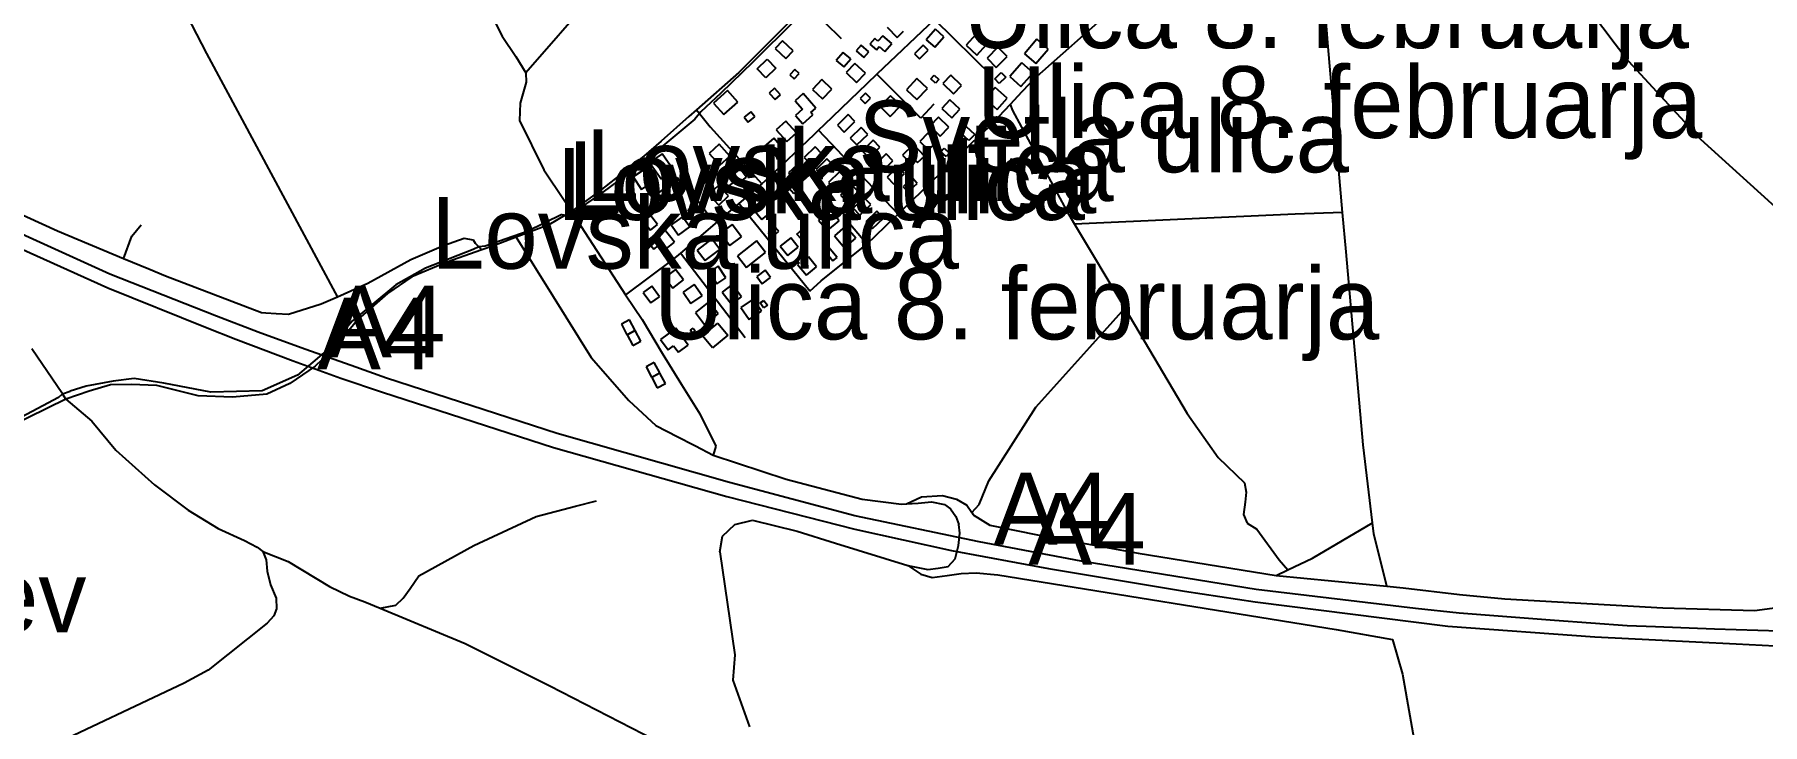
# Model space of a CAD drawing. Extents: x -8864 to 13231, y -7697 to 8949.
# Drawn here: x 1319 to 2813, y -2515 to -1919 of the extents above; entities that cross this region are included whole.
import ezdxf

# ---------------------------------------------------------------- set-up
doc = ezdxf.new("R2010")
doc.units = 0
for name, color, linetype in [('OSM_BUILDING_YES', 9, 'CONTINUOUS'), ('OSM_HIGHWAY_FOOTWAY', 8, 'CONTINUOUS'), ('OSM_HIGHWAY_MOTORWAY', 8, 'CONTINUOUS'), ('OSM_HIGHWAY_PATH', 8, 'CONTINUOUS'), ('OSM_HIGHWAY_RESIDENTIAL', 8, 'CONTINUOUS'), ('OSM_HIGHWAY_SERVICE', 8, 'CONTINUOUS'), ('OSM_HIGHWAY_TERTIARY', 8, 'CONTINUOUS'), ('OSM_HIGHWAY_TRACK', 8, 'CONTINUOUS'), ('OSM_HIGHWAY_UNCLASSIFIED', 8, 'CONTINUOUS'), ('OSM_LABELS', 8, 'CONTINUOUS')]:
    doc.layers.add(name, color=color, linetype=linetype)

msp = doc.modelspace()

# ---------------------------------------------------------------- linework, layer by layer
at = {"layer": 'OSM_BUILDING_YES'}
for p, q in [((1966.118133, -1923.872382), (1959.824105, -1930.521838)), ((1975.291182, -1932.567825), (1966.118133, -1923.872382)), ((2046.003288, -1921.982068), (2041.723042, -1926.852406)), ((2041.723042, -1926.852406), (2047.23606, -1931.700505)), ((2048.652599, -1924.317162), (2046.003288, -1921.982068)), ((2052.795019, -1919.602497), (2048.652599, -1924.317162)), ((2060.574499, -1926.452104), (2052.795019, -1919.602497)), ((2054.617377, -1933.234995), (2060.574499, -1926.452104)), ((2056.684759, -1912.230273), (2065.115081, -1921.048031)), ((2065.115081, -1921.048031), (2070.681698, -1915.721794)), ((2098.407581, -1914.031631), (2090.444334, -1923.138495)), ((2090.444334, -1923.138495), (2097.764396, -1929.543323)), ((2097.764396, -1929.543323), (2105.727643, -1920.436459)), ((2105.727643, -1920.436459), (2098.407581, -1914.031631)), ((2133.26976, -1918.623981), (2124.862408, -1927.842041)), ((2142.504064, -1927.041437), (2133.26976, -1918.623981)), ((2134.104369, -1936.259497), (2142.504064, -1927.041437)), ((2186.118158, -1922.704835), (2175.337146, -1935.225384)), ((2195.880793, -1931.111172), (2186.118158, -1922.704835)), ((1944.096691, -1948.179593), (1952.772037, -1939.717659)), ((1952.772037, -1939.717659), (1960.429006, -1947.568021)), ((1959.824105, -1930.521838), (1968.989497, -1939.217282)), ((1968.989497, -1939.217282), (1975.291182, -1932.567825)), ((2018.491799, -1933.946642), (2012.488736, -1941.00752)), ((2012.488736, -1941.00752), (2019.089043, -1946.611744)), ((2025.084449, -1939.550866), (2018.491799, -1933.946642)), ((2019.089043, -1946.611744), (2025.084449, -1939.550866)), ((2034.07373, -1927.797563), (2029.915996, -1932.567825)), ((2029.915996, -1932.567825), (2036.539274, -1938.361081)), ((2040.704665, -1933.590818), (2034.07373, -1927.797563)), ((2036.539274, -1938.361081), (2040.704665, -1933.590818)), ((2047.23606, -1931.700505), (2049.693947, -1928.898393)), ((2049.693947, -1928.898393), (2054.617377, -1933.234995)), ((2087.695482, -1927.819802), (2080.306507, -1935.214264)), ((2080.306507, -1935.214264), (2084.617381, -1939.528627)), ((2084.617381, -1939.528627), (2092.006355, -1932.134165)), ((2092.006355, -1932.134165), (2087.695482, -1927.819802)), ((2124.862408, -1927.842041), (2134.104369, -1936.259497)), ((2152.38921, -1929.521084), (2142.91754, -1938.894816)), ((2142.91754, -1938.894816), (2150.972671, -1947.045405)), ((2150.972671, -1947.045405), (2160.451999, -1937.682792)), ((2160.451999, -1937.682792), (2152.38921, -1929.521084)), ((2175.337146, -1935.225384), (2185.092124, -1943.63172)), ((2185.092124, -1943.63172), (2195.880793, -1931.111172)), ((1951.75366, -1956.029955), (1944.096691, -1948.179593)), ((1960.429006, -1947.568021), (1951.75366, -1956.029955)), ((1976.776634, -1948.857882), (1972.442789, -1953.528069)), ((1972.442789, -1953.528069), (1976.171733, -1956.986231)), ((1976.171733, -1956.986231), (1980.505578, -1952.304925)), ((1980.505578, -1952.304925), (1976.776634, -1948.857882)), ((2028.767451, -1943.476047), (2021.156424, -1951.470963)), ((2021.156424, -1951.470963), (2030.206961, -1960.088569)), ((2037.817988, -1952.082535), (2028.767451, -1943.476047)), ((2030.206961, -1960.088569), (2037.817988, -1952.082535)), ((2082.358575, -1956.630407), (2073.177869, -1966.237649)), ((2091.340199, -1965.203536), (2082.358575, -1956.630407)), ((2094.303446, -1956.841678), (2097.09824, -1953.750459)), ((2098.415238, -1960.600066), (2094.303446, -1956.841678)), ((2097.09824, -1953.750459), (2101.217689, -1957.519967)), ((2111.72305, -1953.672622), (2104.770522, -1960.900292)), ((2120.926726, -1962.534858), (2111.72305, -1953.672622)), ((2149.563789, -1956.863917), (2155.24526, -1951.448724)), ((2153.438215, -1960.95589), (2149.563789, -1956.863917)), ((2159.119686, -1955.529577), (2153.438215, -1960.95589)), ((2155.24526, -1951.448724), (2159.119686, -1955.529577)), ((2173.07834, -1943.009029), (2162.580636, -1954.751213)), ((2162.580636, -1954.751213), (2172.274358, -1963.424417)), ((2172.274358, -1963.424417), (2182.772062, -1951.693352)), ((2182.772062, -1951.693352), (2173.07834, -1943.009029)), ((1918.576015, -1967.060491), (1906.562231, -1977.879758)), ((1927.450442, -1976.912362), (1918.576015, -1967.060491)), ((1959.150292, -1964.847712), (1954.494855, -1969.128717)), ((1954.494855, -1969.128717), (1959.739878, -1974.833017)), ((1964.395315, -1970.552012), (1959.150292, -1964.847712)), ((1959.739878, -1974.833017), (1964.395315, -1970.552012)), ((1984.066068, -1969.606855), (1977.11354, -1975.733696)), ((1995.061475, -1982.082926), (1984.066068, -1969.606855)), ((2000.015534, -1957.542206), (1992.098228, -1966.070856)), ((1992.098228, -1966.070856), (2000.811858, -1974.165847)), ((2008.736821, -1965.637196), (2000.015534, -1957.542206)), ((2000.811858, -1974.165847), (2008.736821, -1965.637196)), ((2037.994098, -1969.173195), (2033.331004, -1973.843382)), ((2042.251373, -1973.44308), (2037.994098, -1969.173195)), ((2059.556122, -1971.46381), (2050.520899, -1980.815304)), ((2068.361636, -1979.981342), (2059.556122, -1971.46381)), ((2073.177869, -1966.237649), (2082.151837, -1974.821897)), ((2082.151837, -1974.821897), (2091.340199, -1965.203536)), ((2101.217689, -1957.519967), (2098.415238, -1960.600066)), ((2104.770522, -1960.900292), (2113.974199, -1969.751409)), ((2113.974199, -1969.751409), (2120.926726, -1962.534858)), ((2149.954294, -1964.391813), (2141.370833, -1974.065772)), ((2160.390743, -1973.65435), (2149.954294, -1964.391813)), ((1906.562231, -1977.879758), (1915.429001, -1987.731628)), ((1915.429001, -1987.731628), (1927.450442, -1976.912362)), ((1938.652587, -1985.474371), (1933.009401, -1990.066722)), ((1942.052281, -1989.644181), (1938.652587, -1985.474371)), ((1977.11354, -1975.733696), (1983.514766, -1982.994724)), ((1983.514766, -1982.994724), (1977.205424, -1988.554471)), ((1990.651061, -1985.974748), (1995.061475, -1982.082926)), ((1992.450449, -1988.020735), (1990.651061, -1985.974748)), ((2033.331004, -1973.843382), (2037.588279, -1978.102148)), ((2037.588279, -1978.102148), (2042.251373, -1973.44308)), ((2050.520899, -1980.815304), (2059.326413, -1989.332835)), ((2059.326413, -1989.332835), (2068.361636, -1979.981342)), ((2110.857812, -1975.133243), (2103.989511, -1982.472108)), ((2103.989511, -1982.472108), (2112.542345, -1990.478143)), ((2119.410646, -1983.139278), (2110.857812, -1975.133243)), ((2112.542345, -1990.478143), (2119.410646, -1983.139278)), ((2141.370833, -1974.065772), (2151.807281, -1983.339429)), ((2151.807281, -1983.339429), (2160.390743, -1973.65435)), ((1933.009401, -1990.066722), (1936.401438, -1994.236531)), ((1936.401438, -1994.236531), (1942.052281, -1989.644181)), ((1968.98184, -1993.536003), (1960.704657, -2000.974944)), ((1960.704657, -2000.974944), (1969.793478, -2011.082563)), ((1978.070661, -2003.643622), (1968.98184, -1993.536003)), ((1977.205424, -1988.554471), (1983.598993, -1995.815499)), ((1983.598993, -1995.815499), (1992.450449, -1988.020735)), ((2022.963469, -1987.787226), (2013.583682, -1996.871851)), ((2013.583682, -1996.871851), (2019.34938, -2002.831899)), ((2019.34938, -2002.831899), (2028.729166, -1993.747274)), ((2028.729166, -1993.747274), (2022.963469, -1987.787226)), ((2034.05076, -1998.940077), (2024.670973, -2008.024702)), ((2039.816457, -2004.900125), (2034.05076, -1998.940077)), ((2101.033922, -1989.911049), (2093.346325, -1997.883725)), ((2093.346325, -1997.883725), (2102.282007, -2006.501332)), ((2109.969604, -1998.517536), (2101.033922, -1989.911049)), ((2102.282007, -2006.501332), (2109.969604, -1998.517536)), ((2119.67864, -2003.098767), (2124.670984, -1997.739172)), ((2124.670984, -1997.739172), (2132.274354, -2004.866766)), ((1911.271267, -2013.428776), (1902.664834, -2021.290257)), ((1920.643396, -2023.703187), (1911.271267, -2013.428776)), ((1958.568362, -2008.135897), (1950.145697, -2015.419165)), ((1950.145697, -2015.419165), (1957.312619, -2023.714306)), ((1957.312619, -2023.714306), (1965.735285, -2016.419919)), ((1965.735285, -2016.419919), (1958.568362, -2008.135897)), ((1969.793478, -2011.082563), (1978.070661, -2003.643622)), ((1994.288121, -2015.652674), (1984.908335, -2024.7373)), ((2000.053819, -2021.601603), (1994.288121, -2015.652674)), ((2024.670973, -2008.024702), (2030.43667, -2013.973631)), ((2030.43667, -2013.973631), (2039.816457, -2004.900125)), ((2044.502522, -2009.981733), (2035.122735, -2019.066359)), ((2040.888433, -2025.026407), (2050.268219, -2015.941781)), ((2050.268219, -2015.941781), (2044.502522, -2009.981733)), ((2079.471898, -2013.706763), (2069.946629, -2022.735791)), ((2088.798086, -2023.547514), (2079.471898, -2013.706763)), ((2091.799617, -2003.932729), (2084.923659, -2011.015846)), ((2084.923659, -2011.015846), (2092.381547, -2018.265755)), ((2099.265162, -2011.182638), (2091.799617, -2003.932729)), ((2092.381547, -2018.265755), (2099.265162, -2011.182638)), ((2127.289667, -2010.226362), (2119.67864, -2003.098767)), ((2132.274354, -2004.866766), (2127.289667, -2010.226362)), ((1861.968045, -2021.579364), (1851.110464, -2029.229575)), ((1851.110464, -2029.229575), (1861.095151, -2043.395808)), ((1871.952733, -2035.745598), (1861.968045, -2021.579364)), ((1902.664834, -2021.290257), (1912.044621, -2031.564668)), ((1912.044621, -2031.564668), (1920.643396, -2023.703187)), ((1978.667905, -2031.30892), (1971.240645, -2038.125169)), ((1985.689345, -2038.959131), (1978.667905, -2031.30892)), ((1984.908335, -2024.7373), (1990.674032, -2030.686228)), ((1990.674032, -2030.686228), (2000.053819, -2021.601603)), ((2004.448919, -2026.104997), (1995.069132, -2035.189623)), ((2010.214616, -2032.065045), (2004.448919, -2026.104997)), ((2035.122735, -2019.066359), (2040.888433, -2025.026407)), ((2055.643411, -2021.801754), (2046.263625, -2030.886379)), ((2046.263625, -2030.886379), (2052.029322, -2036.846427)), ((2052.029322, -2036.846427), (2061.409109, -2027.761802)), ((2061.409109, -2027.761802), (2055.643411, -2021.801754)), ((2069.946629, -2022.735791), (2075.582158, -2028.695839)), ((2075.582158, -2028.695839), (2079.066078, -2025.38223)), ((2079.066078, -2025.38223), (2082.756737, -2029.274053)), ((2082.756737, -2029.274053), (2088.798086, -2023.547514)), ((2102.978792, -2019.833604), (2105.781242, -2016.909177)), ((2107.664856, -2024.059011), (2102.978792, -2019.833604)), ((2105.781242, -2016.909177), (2110.520906, -2021.167943)), ((2110.520906, -2021.167943), (2107.664856, -2024.059011)), ((1847.036956, -2034.867158), (1836.945072, -2041.594451)), ((1836.945072, -2041.594451), (1844.180907, -2052.447075)), ((1844.180907, -2052.447075), (1854.272792, -2045.719782)), ((1854.272792, -2045.719782), (1847.036956, -2034.867158)), ((1861.095151, -2043.395808), (1871.952733, -2035.745598)), ((1875.229915, -2042.539608), (1864.035427, -2049.733919)), ((1874.050742, -2048.432939), (1877.557634, -2046.175682)), ((1877.557634, -2046.175682), (1875.229915, -2042.539608)), ((1919.196229, -2040.248992), (1911.232982, -2046.587103)), ((1911.232982, -2046.587103), (1915.980302, -2052.56939)), ((1915.980302, -2052.56939), (1923.94355, -2046.231279)), ((1923.94355, -2046.231279), (1919.196229, -2040.248992)), ((1929.494852, -2034.711485), (1922.335586, -2040.426904)), ((1922.335586, -2040.426904), (1927.90986, -2047.421065)), ((1927.90986, -2047.421065), (1935.076782, -2041.705646)), ((1935.076782, -2041.705646), (1929.494852, -2034.711485)), ((1971.240645, -2038.125169), (1978.262086, -2045.786499)), ((1978.262086, -2045.786499), (1985.689345, -2038.959131)), ((1995.069132, -2035.189623), (2000.834829, -2041.149671)), ((2000.834829, -2041.149671), (2010.214616, -2032.065045)), ((2015.390727, -2037.246729), (2006.01094, -2046.331355)), ((2006.01094, -2046.331355), (2011.776638, -2052.291403)), ((2011.776638, -2052.291403), (2021.156424, -2043.206777)), ((2021.156424, -2043.206777), (2015.390727, -2037.246729)), ((2065.896092, -2032.84341), (2056.516306, -2041.928035)), ((2056.516306, -2041.928035), (2062.282003, -2047.888084)), ((2062.282003, -2047.888084), (2071.669447, -2038.803458)), ((2071.669447, -2038.803458), (2065.896092, -2032.84341)), ((2078.422893, -2042.750878), (2070.390733, -2050.078624)), ((2082.542342, -2047.276511), (2078.422893, -2042.750878)), ((1857.25901, -2056.805917), (1862.932823, -2052.391478)), ((1862.856254, -2064.011348), (1857.25901, -2056.805917)), ((1868.530068, -2059.596909), (1862.856254, -2064.011348)), ((1862.932823, -2052.391478), (1868.530068, -2059.596909)), ((1864.035427, -2049.733919), (1870.283513, -2059.463475)), ((1870.283513, -2059.463475), (1877.963453, -2054.526421)), ((1877.963453, -2054.526421), (1874.050742, -2048.432939)), ((1910.68168, -2048.933316), (1902.373869, -2056.850395)), ((1902.373869, -2056.850395), (1911.079842, -2065.990618)), ((1919.387654, -2058.073539), (1910.68168, -2048.933316)), ((1911.079842, -2065.990618), (1919.387654, -2058.073539)), ((1950.015528, -2060.6755), (1940.18398, -2068.57034)), ((1957.99409, -2070.616327), (1950.015528, -2060.6755)), ((1969.816449, -2049.322498), (1972.802667, -2046.709417)), ((1975.796542, -2056.194345), (1969.816449, -2049.322498)), ((1972.802667, -2046.709417), (1978.78276, -2053.581264)), ((1978.78276, -2053.581264), (1975.796542, -2056.194345)), ((2025.742948, -2048.288385), (2016.370819, -2057.373011)), ((2016.370819, -2057.373011), (2022.128859, -2063.333059)), ((2022.128859, -2063.333059), (2031.516303, -2054.248433)), ((2031.516303, -2054.248433), (2025.742948, -2048.288385)), ((2036.592873, -2059.630268), (2027.213086, -2068.714893)), ((2042.358571, -2065.579196), (2036.592873, -2059.630268)), ((2070.390733, -2050.078624), (2074.510182, -2054.593138)), ((2074.510182, -2054.593138), (2082.542342, -2047.276511)), ((1848.223787, -2070.071471), (1842.029299, -2074.908451)), ((1842.029299, -2074.908451), (1851.968044, -2087.618031)), ((1858.162532, -2082.769932), (1848.223787, -2070.071471)), ((1879.732213, -2076.053758), (1869.854723, -2083.114636)), ((1886.018584, -2084.860397), (1879.732213, -2076.053758)), ((1893.384588, -2063.210744), (1884.349365, -2069.926918)), ((1884.349365, -2069.926918), (1891.814909, -2079.990059)), ((1891.814909, -2079.990059), (1900.850132, -2073.285005)), ((1900.850132, -2073.285005), (1893.384588, -2063.210744)), ((1940.18398, -2068.57034), (1948.162542, -2078.511166)), ((1948.162542, -2078.511166), (1957.99409, -2070.616327)), ((2007.396852, -2070.371698), (1997.304967, -2078.855871)), ((2015.038506, -2079.478562), (2007.396852, -2070.371698)), ((2027.213086, -2068.714893), (2032.978784, -2074.663822)), ((2032.978784, -2074.663822), (2042.358571, -2065.579196)), ((2047.534681, -2071.227899), (2038.154895, -2080.312524)), ((2053.300379, -2077.187947), (2047.534681, -2071.227899)), ((1862.802655, -2085.761076), (1849.050739, -2096.758254)), ((1851.968044, -2087.618031), (1858.162532, -2082.769932)), ((1872.634203, -2098.059234), (1862.802655, -2085.761076)), ((1869.854723, -2083.114636), (1876.133437, -2091.921274)), ((1876.133437, -2091.921274), (1886.018584, -2084.860397)), ((1922.450441, -2082.658737), (1912.366213, -2090.175514)), ((1912.366213, -2090.175514), (1920.444315, -2101.017019)), ((1930.528543, -2093.500242), (1922.450441, -2082.658737)), ((1959.288117, -2084.448975), (1953.637274, -2089.519464)), ((1953.637274, -2089.519464), (1957.274335, -2093.589198)), ((1957.274335, -2093.589198), (1962.932834, -2088.529829)), ((1962.932834, -2088.529829), (1959.288117, -2084.448975)), ((1978.438196, -2091.098432), (1983.422883, -2086.683993)), ((1982.105884, -2095.268242), (1978.438196, -2091.098432)), ((1987.090571, -2090.853803), (1982.105884, -2095.268242)), ((1983.422883, -2086.683993), (1987.090571, -2090.853803)), ((1997.304967, -2078.855871), (2004.938965, -2087.962735)), ((2004.938965, -2087.962735), (2015.038506, -2079.478562)), ((2020.566838, -2084.293302), (2010.934371, -2092.621802)), ((2029.372352, -2094.467638), (2020.566838, -2084.293302)), ((2038.154895, -2080.312524), (2043.920592, -2086.272572)), ((2043.920592, -2086.272572), (2053.300379, -2077.187947)), ((1849.050739, -2096.758254), (1854.854721, -2104.019282)), ((1854.854721, -2104.019282), (1858.560694, -2101.061497)), ((1858.560694, -2101.061497), (1862.58826, -2106.098628)), ((1862.58826, -2106.098628), (1872.634203, -2098.059234)), ((1904.931297, -2095.268242), (1892.297298, -2104.808766)), ((1892.297298, -2104.808766), (1899.173256, -2113.92675)), ((1899.173256, -2113.92675), (1911.807255, -2104.386226)), ((1911.807255, -2104.386226), (1904.931297, -2095.268242)), ((1920.444315, -2101.017019), (1930.528543, -2093.500242)), ((1943.54539, -2096.902807), (1927.090564, -2109.790299)), ((1951.40144, -2106.93259), (1943.54539, -2096.902807)), ((1973.308027, -2094.20077), (1964.188577, -2101.383963)), ((1964.188577, -2101.383963), (1970.666373, -2109.623507)), ((1970.666373, -2109.623507), (1979.785822, -2102.440315)), ((1979.785822, -2102.440315), (1973.308027, -2094.20077)), ((2005.987969, -2102.262403), (2002.389194, -2105.16459)), ((2002.389194, -2105.16459), (2009.655657, -2114.193618)), ((2013.254433, -2111.291431), (2005.987969, -2102.262403)), ((2010.934371, -2092.621802), (2019.747542, -2102.807258)), ((2019.747542, -2102.807258), (2029.372352, -2094.467638)), ((1910.574483, -2118.852686), (1902.787345, -2123.956533)), ((1917.159476, -2128.904707), (1910.574483, -2118.852686)), ((1927.090564, -2109.790299), (1934.938957, -2119.820082)), ((1934.938957, -2119.820082), (1951.40144, -2106.93259)), ((1982.749069, -2108.911859), (1977.932836, -2112.892638)), ((1977.932836, -2112.892638), (1980.451979, -2115.950498)), ((1980.451979, -2115.950498), (1978.951213, -2117.184762)), ((1978.951213, -2117.184762), (1986.715379, -2126.602972)), ((1985.995624, -2112.84816), (1982.749069, -2108.911859)), ((1988.591336, -2110.713217), (1985.995624, -2112.84816)), ((1986.715379, -2126.602972), (1995.628091, -2119.241868)), ((1995.628091, -2119.241868), (1988.591336, -2110.713217)), ((2009.655657, -2114.193618), (2013.254433, -2111.291431)), ((1853.185502, -2135.976704), (1845.719958, -2141.403017)), ((1859.862379, -2145.139166), (1853.185502, -2135.976704)), ((1873.713835, -2121.576961), (1864.364677, -2128.648959)), ((1864.364677, -2128.648959), (1871.240634, -2137.744704)), ((1871.240634, -2137.744704), (1880.589793, -2130.672706)), ((1880.589793, -2130.672706), (1873.713835, -2121.576961)), ((1889.862382, -2134.642365), (1880.222259, -2141.236224)), ((1896.585201, -2144.471997), (1889.862382, -2134.642365)), ((1902.787345, -2123.956533), (1909.372338, -2134.008554)), ((1909.372338, -2134.008554), (1917.159476, -2128.904707)), ((1922.496383, -2134.631246), (1913.997148, -2141.125029)), ((1930.574485, -2145.205883), (1922.496383, -2134.631246)), ((1950.987963, -2122.233011), (1943.79807, -2127.670443)), ((1943.79807, -2127.670443), (1948.537733, -2133.941837)), ((1948.537733, -2133.941837), (1955.727627, -2128.493286)), ((1955.727627, -2128.493286), (1950.987963, -2122.233011)), ((1845.719958, -2141.403017), (1852.396835, -2150.576598)), ((1852.396835, -2150.576598), (1859.862379, -2145.139166)), ((1880.222259, -2141.236224), (1886.952734, -2151.076975)), ((1886.952734, -2151.076975), (1896.585201, -2144.471997)), ((1902.404497, -2149.675919), (1890.742934, -2158.716067)), ((1910.406029, -2159.994809), (1902.404497, -2149.675919)), ((1913.997148, -2141.125029), (1922.067593, -2151.699667)), ((1922.067593, -2151.699667), (1930.574485, -2145.205883)), ((1940.788881, -2147.174034), (1930.092096, -2154.379465)), ((1947.909862, -2157.759791), (1940.788881, -2147.174034)), ((1946.77663, -2150.587718), (1950.030842, -2148.308222)), ((1949.762848, -2154.857603), (1946.77663, -2150.587718)), ((1950.030842, -2148.308222), (1953.024717, -2152.566987)), ((1833.920569, -2165.23209), (1826.807245, -2169.001598)), ((1838.759773, -2174.383432), (1833.920569, -2165.23209)), ((1890.742934, -2158.716067), (1898.752123, -2169.034956)), ((1898.752123, -2169.034956), (1910.406029, -2159.994809)), ((1930.092096, -2154.379465), (1937.220734, -2164.965222)), ((1937.220734, -2164.965222), (1947.909862, -2157.759791)), ((1953.024717, -2152.566987), (1949.762848, -2154.857603)), ((1826.807245, -2169.001598), (1831.638792, -2178.15294)), ((1831.638792, -2178.15294), (1838.759773, -2174.383432)), ((1838.836343, -2174.450149), (1831.723019, -2178.219657)), ((1831.723019, -2178.219657), (1836.562223, -2187.370999)), ((1843.675547, -2183.601491), (1838.836343, -2174.450149)), ((1873.836347, -2172.304087), (1860.582134, -2182.067001)), ((1884.571417, -2186.903981), (1873.836347, -2172.304087)), ((1886.554572, -2174.049847), (1888.974174, -2172.45976)), ((1888.032367, -2176.307104), (1886.554572, -2174.049847)), ((1890.451969, -2174.717017), (1888.032367, -2176.307104)), ((1888.974174, -2172.45976), (1890.451969, -2174.717017)), ((1897.059933, -2178.864588), (1910.237576, -2167.978604)), ((1905.68168, -2189.305791), (1897.059933, -2178.864588)), ((1918.859323, -2178.419808), (1905.68168, -2189.305791)), ((1910.237576, -2167.978604), (1918.859323, -2178.419808)), ((1836.562223, -2187.370999), (1843.675547, -2183.601491)), ((1860.582134, -2182.067001), (1867.151813, -2190.995954)), ((1867.151813, -2190.995954), (1871.937419, -2187.471075)), ((1871.937419, -2187.471075), (1876.10281, -2193.130897)), ((1876.10281, -2193.130897), (1884.571417, -2186.903981)), ((1855.252884, -2201.881937), (1848.131903, -2205.640326)), ((1848.131903, -2205.640326), (1852.971107, -2214.802788)), ((1860.084431, -2211.03328), (1855.252884, -2201.881937)), ((1852.971107, -2214.802788), (1860.084431, -2211.03328)), ((1860.122716, -2211.099997), (1853.001735, -2214.869505)), ((1853.001735, -2214.869505), (1857.840939, -2224.020847)), ((1857.840939, -2224.020847), (1864.954263, -2220.251339)), ((1864.954263, -2220.251339), (1860.122716, -2211.099997))]:
    msp.add_line(p, q, dxfattribs=at)
at = {"layer": 'OSM_HIGHWAY_FOOTWAY'}
for p, q in [((1976.646465, -1906.359181), (1940.43666, -1942.575368)), ((1940.43666, -1942.575368), (1912.726091, -1969.139836)), ((1912.726091, -1969.139836), (1895.566824, -1985.229742)), ((1895.566824, -1985.229742), (1894.402965, -1986.931025)), ((1890.291173, -1991.578973), (1860.788872, -2016.264246)), ((1894.402965, -1986.931025), (1890.291173, -1991.578973)), ((1860.788872, -2016.264246), (1843.621948, -2031.375637)), ((1843.621948, -2031.375637), (1819.755177, -2048.099354)), ((1808.315666, -2056.594646), (1790.436644, -2068.937283)), ((1819.755177, -2048.099354), (1808.315666, -2056.594646)), ((1775.375387, -2074.018891), (1745.467267, -2088.696622)), ((1775.375387, -2074.018891), (1778.085953, -2074.652702)), ((1784.58672, -2073.040376), (1781.0492, -2075.464425)), ((1788.468803, -2070.371698), (1784.58672, -2073.040376)), ((1790.436644, -2068.937283), (1788.468803, -2070.371698)), ((1745.467267, -2088.696622), (1709.089009, -2101.506277)), ((1698.736787, -2104.341748), (1657.40447, -2120.609566)), ((1703.660218, -2101.984415), (1698.736787, -2104.341748)), ((1709.089009, -2101.506277), (1703.660218, -2101.984415)), ((1657.40447, -2120.609566), (1631.661741, -2134.842516)), ((1631.661741, -2134.842516), (1594.402932, -2166.143888)), ((1594.402932, -2166.143888), (1577.733711, -2185.536283)), ((1569.471842, -2193.531198), (1546.707674, -2213.045908)), ((1577.733711, -2185.536283), (1569.471842, -2193.531198)), ((1364.188511, -2222.530835), (1350.099689, -2226.878557)), ((1387.358499, -2218.060799), (1364.188511, -2222.530835)), ((1405.520828, -2215.759064), (1387.358499, -2218.060799)), ((1431.125732, -2219.962232), (1405.520828, -2215.759064)), ((1471.914404, -2227.545726), (1431.125732, -2219.962232)), ((1546.707674, -2213.045908), (1516.35545, -2226.60057)), ((1340.007804, -2232.29375), (1303.759714, -2251.675026)), ((1340.007804, -2232.29375), (1343.491725, -2229.202531)), ((1343.491725, -2229.202531), (1350.099689, -2226.878557)), ((1516.35545, -2226.60057), (1471.914404, -2227.545726))]:
    msp.add_line(p, q, dxfattribs=at)
at = {"layer": 'OSM_HIGHWAY_MOTORWAY'}
for p, q in [((1384.647932, -2125.535501), (1208.269658, -2045.708663)), ((1203.223716, -2056.383376), (1382.840887, -2137.60015)), ((1476.853149, -2162.085273), (1384.647932, -2125.535501)), ((1382.840887, -2137.60015), (1467.220682, -2171.58132)), ((1512.756675, -2175.784488), (1476.853149, -2162.085273)), ((1467.220682, -2171.58132), (1493.598939, -2181.989165)), ((1553.093586, -2190.573413), (1512.756675, -2175.784488)), ((1493.598939, -2181.989165), (1542.90216, -2200.50312)), ((1593.307985, -2204.739647), (1553.093586, -2190.573413)), ((1542.90216, -2200.50312), (1584.311047, -2215.558913)), ((1623.782721, -2215.592272), (1593.307985, -2204.739647)), ((1584.311047, -2215.558913), (1620.275829, -2227.723638)), ((1771.171711, -2263.41721), (1623.782721, -2215.592272)), ((1620.275829, -2227.723638), (1768.147208, -2275.559696)), ((1920.206949, -2305.749118), (1771.171711, -2263.41721)), ((1768.147208, -2275.559696), (1918.009399, -2317.858246)), ((2028.606655, -2334.626441), (1920.206949, -2305.749118)), ((1918.009399, -2317.858246), (2028.690881, -2346.03504)), ((2136.018611, -2356.976621), (2028.606655, -2334.626441)), ((2028.690881, -2346.03504), (2112.213096, -2364.426681)), ((2224.249862, -2373.622502), (2136.018611, -2356.976621)), ((2112.213096, -2364.426681), (2196.210042, -2380.01621)), ((2375.566877, -2398.074266), (2224.249862, -2373.622502)), ((2196.210042, -2380.01621), (2313.530116, -2399.642114)), ((2313.530116, -2399.642114), (2374.808837, -2408.882413)), ((2513.514824, -2414.697908), (2375.566877, -2398.074266)), ((2374.808837, -2408.882413), (2541.355563, -2429.76482)), ((2551.164139, -2418.767642), (2513.514824, -2414.697908)), ((2633.537809, -2424.994558), (2551.164139, -2418.767642)), ((2541.355563, -2429.76482), (2668.361702, -2439.138552)), ((2696.27901, -2429.509072), (2633.537809, -2424.994558)), ((2720.750682, -2430.576543), (2696.27901, -2429.509072)), ((2771.845634, -2432.566932), (2720.750682, -2430.576543)), ((2848.093728, -2434.712994), (2771.845634, -2432.566932)), ((2668.361702, -2439.138552), (2721.003362, -2441.618199)), ((2721.003362, -2441.618199), (2790.589893, -2445.220915)), ((2790.589893, -2445.220915), (2848.629716, -2448.023027))]:
    msp.add_line(p, q, dxfattribs=at)
at = {"layer": 'OSM_HIGHWAY_PATH'}
for p, q in [((1810.229908, -1876.002966), (1744.104326, -1951.648874)), ((1714.678596, -1902.345044), (1723.813359, -1919.858245)), ((1723.813359, -1919.858245), (1735.467266, -1937.527119)), ((1735.467266, -1937.527119), (1744.104326, -1951.648874)), ((1744.104326, -1951.648874), (1744.556088, -1959.699387)), ((1744.556088, -1959.699387), (1739.341692, -1977.779682)), ((1739.341692, -1977.779682), (1738.644908, -1992.7354)), ((1738.644908, -1992.7354), (1759.847054, -2035.489849)), ((1759.847054, -2035.489849), (1777.381512, -2061.809688)), ((1777.381512, -2061.809688), (1783.537715, -2071.428049)), ((2074.579095, -2377.425368), (2085.60513, -2384.819831)), ((2085.60513, -2384.819831), (2095.474962, -2387.699779)), ((2095.474962, -2387.699779), (2108.453524, -2386.031855)), ((2108.453524, -2386.031855), (2120.605134, -2384.519604)), ((2120.605134, -2384.519604), (2133.683236, -2383.674523)), ((2133.683236, -2383.674523), (2152.282013, -2385.386925)), ((2152.282013, -2385.386925), (2444.8701, -2432.678127)), ((2444.8701, -2432.678127), (2493.376997, -2441.317973)), ((2493.376997, -2441.317973), (2502.182511, -2471.429559)), ((2502.182511, -2471.429559), (2516.937489, -2555.181578))]:
    msp.add_line(p, q, dxfattribs=at)
at = {"layer": 'OSM_HIGHWAY_RESIDENTIAL'}
for p, q in [((1986.968059, -1892.815639), (1928.476475, -1951.415365)), ((2183.652614, -1956.863917), (2251.309589, -1896.796417)), ((2097.473431, -1905.647533), (2047.772047, -1952.905377)), ((2147.825657, -1954.995842), (2097.473431, -1905.647533)), ((1928.476475, -1951.415365), (1891.784281, -1983.706372)), ((2047.772047, -1952.905377), (2038.951219, -1961.300594)), ((2169.372367, -1972.030905), (2183.652614, -1956.863917)), ((2038.951219, -1961.300594), (2002.190113, -1996.482669)), ((1891.784281, -1983.706372), (1885.237573, -1989.466269)), ((1891.784281, -1983.706372), (1894.402965, -1986.931025)), ((2143.813406, -1999.184706), (2162.802688, -1979.013946)), ((2162.802688, -1979.013946), (2166.91448, -1974.643985)), ((2166.91448, -1974.643985), (2169.372367, -1972.030905)), ((1885.237573, -1989.466269), (1861.202348, -2010.626664)), ((1894.402965, -1986.931025), (1903.690868, -1998.361863)), ((1903.690868, -1998.361863), (1948.177856, -2047.598977)), ((1997.205426, -2001.319648), (1993.369285, -2004.922364)), ((2002.190113, -1996.482669), (1997.205426, -2001.319648)), ((2066.056889, -2073.885457), (1997.205426, -2001.319648)), ((2136.010954, -2006.167747), (2143.813406, -1999.184706)), ((1861.202348, -2010.626664), (1846.324858, -2023.725426)), ((1993.369285, -2004.922364), (1953.514763, -2043.062224)), ((2070.206966, -2069.871321), (2136.010954, -2006.167747)), ((1846.324858, -2023.725426), (1808.17784, -2053.514547)), ((1953.514763, -2043.062224), (1948.177856, -2047.598977)), ((1808.17784, -2053.514547), (1788.330978, -2068.170038)), ((1948.177856, -2047.598977), (1928.254423, -2064.545084)), ((1788.330978, -2068.170038), (1783.537715, -2071.428049)), ((1783.537715, -2071.428049), (1784.58672, -2073.040376)), ((1784.58672, -2073.040376), (1830.467276, -2143.426764)), ((1928.254423, -2064.545084), (1911.677086, -2078.6446)), ((1989.594399, -2140.413382), (1928.254423, -2064.545084)), ((2062.994101, -2076.821003), (2066.056889, -2073.885457)), ((2066.056889, -2073.885457), (2070.206966, -2069.871321)), ((1911.677086, -2078.6446), (1877.840941, -2107.410728)), ((2039.081388, -2099.738278), (2062.994101, -2076.821003)), ((1999.533145, -2131.384354), (2039.081388, -2099.738278)), ((1871.363146, -2112.914877), (1830.467276, -2143.426764)), ((1877.840941, -2107.410728), (1871.363146, -2112.914877)), ((1933.798069, -2180.721543), (1877.840941, -2107.410728)), ((1989.594399, -2140.413382), (1999.533145, -2131.384354)), ((1830.467276, -2143.426764), (1844.824092, -2164.753951)), ((1844.824092, -2164.753951), (1861.937417, -2193.864783)), ((1861.937417, -2193.864783), (1878.90526, -2221.051943))]:
    msp.add_line(p, q, dxfattribs=at)
at = {"layer": 'OSM_HIGHWAY_SERVICE'}
for p, q in [((1988.484139, -1894.294531), (2016.853208, -1921.881993)), ((2085.589816, -1990.945162), (2047.772047, -1952.905377)), ((2096.891501, -1978.824915), (2085.589816, -1990.945162)), ((2039.081388, -2099.738278), (2020.344786, -2077.610487))]:
    msp.add_line(p, q, dxfattribs=at)
at = {"layer": 'OSM_HIGHWAY_TERTIARY'}
for p, q in [((2633.369355, -1856.699527), (2686.056957, -1926.485463)), ((2686.056957, -1926.485463), (2697.450526, -1941.574614)), ((2697.450526, -1941.574614), (2759.885449, -2008.95874)), ((2759.885449, -2008.95874), (2830.536299, -2073.062615))]:
    msp.add_line(p, q, dxfattribs=at)
at = {"layer": 'OSM_HIGHWAY_TRACK'}
for p, q in [((2437.741462, -1929.120782), (2431.133498, -1838.041018)), ((1437.649469, -1876.258714), (1468.124204, -1935.09195)), ((1468.124204, -1935.09195), (1581.340143, -2145.428273)), ((2450.383118, -2072.262011), (2437.741462, -1929.120782)), ((2162.802688, -1979.013946), (2165.099779, -1984.106674)), ((2165.099779, -1984.106674), (2211.615863, -2070.516251)), ((1339.249764, -2088.641024), (1192.817895, -2021.579364)), ((2211.615863, -2070.516251), (2218.629647, -2082.314033)), ((2409.471934, -2073.941055), (2218.629647, -2082.314033)), ((2450.383118, -2072.262011), (2409.471934, -2073.941055)), ((2453.392306, -2106.365495), (2450.383118, -2072.262011)), ((1396.401379, -2112.40338), (1339.249764, -2088.641024)), ((1403.537673, -2092.966507), (1411.753601, -2083.103517)), ((2218.629647, -2082.314033), (2261.952775, -2155.180068)), ((1396.401379, -2112.40338), (1403.537673, -2092.966507)), ((1673.093599, -2101.083736), (1644.747501, -2113.415254)), ((1690.750569, -2094.923537), (1673.093599, -2101.083736)), ((1698.966496, -2096.157801), (1690.750569, -2094.923537)), ((1700.620401, -2099.02663), (1698.966496, -2096.157801)), ((1703.660218, -2101.984415), (1700.620401, -2099.02663)), ((1706.232959, -2104.497421), (1703.660218, -2101.984415)), ((1735.842457, -2093.700393), (1767.871557, -2144.972374)), ((2468.18557, -2273.191244), (2453.392306, -2106.365495)), ((1418.208425, -2121.476886), (1396.401379, -2112.40338)), ((1644.747501, -2113.415254), (1607.641831, -2133.752806)), ((1432.634154, -2127.470293), (1418.208425, -2121.476886)), ((1515.628038, -2159.127488), (1432.634154, -2127.470293)), ((1607.641831, -2133.752806), (1581.340143, -2145.428273)), ((1581.340143, -2145.428273), (1567.197722, -2151.710787)), ((1767.871557, -2144.972374), (1800.735267, -2197.567574)), ((1519.341668, -2159.349878), (1515.628038, -2159.127488)), ((1528.246722, -2159.883614), (1519.341668, -2159.349878)), ((1538.943508, -2160.517425), (1528.246722, -2159.883614)), ((1567.197722, -2151.710787), (1538.943508, -2160.517425)), ((2231.960429, -2188.805414), (2261.952775, -2155.180068)), ((2261.952775, -2155.180068), (2316.003317, -2246.081921)), ((1343.491725, -2229.202531), (1316.967985, -2190.250948)), ((2185.206978, -2240.711206), (2231.960429, -2188.805414)), ((1800.735267, -2197.567574), (1833.1855, -2234.951309)), ((1878.90526, -2221.051943), (1894.770499, -2246.459984)), ((1346.592797, -2233.750403), (1343.491725, -2229.202531)), ((1346.592797, -2233.750403), (1368.897547, -2252.653541)), ((1833.1855, -2234.951309), (1856.700051, -2256.40081)), ((2144.586759, -2304.270226), (2185.206978, -2240.711206)), ((1368.897547, -2252.653541), (1389.816386, -2277.87255)), ((1894.770499, -2246.459984), (1908.330991, -2274.403269)), ((2316.003317, -2246.081921), (2342.764423, -2284.166183)), ((1856.700051, -2256.40081), (1875.52088, -2266.197083)), ((1875.52088, -2266.197083), (1889.027773, -2273.235722)), ((1389.816386, -2277.87255), (1423.269682, -2307.739508)), ((1889.027773, -2273.235722), (1890.82716, -2274.169759)), ((1890.82716, -2274.169759), (1906.278923, -2282.209152)), ((1908.330991, -2274.403269), (1906.278923, -2282.209152)), ((1906.278923, -2282.209152), (1969.242177, -2302.835811)), ((2342.764423, -2284.166183), (2365.574533, -2305.893672)), ((2476.102875, -2340.508652), (2468.18557, -2273.191244)), ((1423.269682, -2307.739508), (1452.281936, -2329.722745)), ((1969.242177, -2302.835811), (2034.839427, -2320.015427)), ((2136.133466, -2324.885765), (2144.586759, -2304.270226)), ((2365.574533, -2305.893672), (2366.845589, -2314.03314)), ((2366.845589, -2314.03314), (2366.056922, -2322.706345)), ((1452.281936, -2329.722745), (1478.246717, -2345.490185)), ((1753.085951, -2334.982265), (1787.159461, -2326.186746)), ((1787.159461, -2326.186746), (1805.237564, -2321.672232)), ((2034.839427, -2320.015427), (2068.935909, -2324.529942)), ((2068.935909, -2324.529942), (2073.422892, -2324.274193)), ((2073.422892, -2324.274193), (2086.179402, -2317.98056)), ((2073.422892, -2324.274193), (2083.308039, -2323.707099)), ((2083.308039, -2323.707099), (2094.808806, -2322.483955)), ((2086.179402, -2317.98056), (2104.44893, -2316.879731)), ((2094.808806, -2322.483955), (2106.286602, -2324.830168)), ((2104.44893, -2316.879731), (2116.485684, -2320.026547)), ((2106.286602, -2324.830168), (2111.240661, -2328.521839)), ((2111.240661, -2328.521839), (2115.919069, -2335.004504)), ((2116.485684, -2320.026547), (2125.421367, -2325.386142)), ((2125.421367, -2325.386142), (2129.701612, -2331.702014)), ((2129.701612, -2331.702014), (2136.133466, -2324.885765)), ((2366.056922, -2322.706345), (2364.548499, -2333.458894)), ((1699.257461, -2360.301349), (1753.085951, -2334.982265)), ((1914.326397, -2352.028447), (1924.778159, -2341.998664)), ((1924.778159, -2341.998664), (1940.138039, -2338.295873)), ((1940.138039, -2338.295873), (1978.652591, -2347.747442)), ((2115.919069, -2335.004504), (2118.422897, -2342.132098)), ((2119.364705, -2349.637756), (2118.422897, -2342.132098)), ((2129.701612, -2331.702014), (2131.033925, -2333.670164)), ((2131.033925, -2333.670164), (2145.329485, -2342.632476)), ((2145.329485, -2342.632476), (2188.047714, -2351.261202)), ((2364.548499, -2333.458894), (2367.818024, -2340.797759)), ((2367.818024, -2340.797759), (2376.141149, -2345.923845)), ((2424.23457, -2370.987182), (2476.102875, -2340.508652)), ((2477.220793, -2350.026938), (2476.102875, -2340.508652)), ((1478.246717, -2345.490185), (1501.056827, -2355.797955)), ((1501.056827, -2355.797955), (1511.990978, -2361.691286)), ((1651.631116, -2386.354321), (1699.257461, -2360.301349)), ((1912.029307, -2365.683184), (1914.326397, -2352.028447)), ((1978.652591, -2347.747442), (2012.021661, -2358.188646)), ((2012.021661, -2358.188646), (2074.579095, -2377.425368)), ((2115.352453, -2371.632112), (2118.216159, -2360.090079)), ((2118.216159, -2360.090079), (2119.364705, -2349.637756)), ((2188.047714, -2351.261202), (2273.48417, -2366.87297)), ((2376.141149, -2345.923845), (2395.635792, -2372.55503)), ((2488.614362, -2395.372229), (2477.220793, -2350.026938)), ((1511.990978, -2361.691286), (1516.929723, -2365.260643)), ((1516.929723, -2365.260643), (1538.706142, -2373.956086)), ((1516.929723, -2365.260643), (1519.56372, -2372.621747)), ((1519.56372, -2372.621747), (1520.612725, -2382.306825)), ((1538.706142, -2373.956086), (1574.510127, -2395.639097)), ((1912.029307, -2365.683184), (1924.831758, -2454.76144)), ((2109.410645, -2378.248211), (2115.352453, -2371.632112)), ((2273.48417, -2366.87297), (2393.017108, -2386.187528)), ((2395.635792, -2372.55503), (2403.009452, -2381.317191)), ((2403.009452, -2381.317191), (2424.23457, -2370.987182)), ((1520.612725, -2382.306825), (1523.45346, -2394.182444)), ((1644.242141, -2397.440455), (1651.631116, -2386.354321)), ((2074.579095, -2377.425368), (2091.631164, -2380.805694)), ((2091.631164, -2380.805694), (2100.719986, -2379.693745)), ((2100.719986, -2379.693745), (2109.410645, -2378.248211)), ((2393.017108, -2386.187528), (2403.009452, -2381.317191)), ((2393.017108, -2386.187528), (2488.614362, -2395.372229)), ((1523.45346, -2394.182444), (1528.285007, -2405.757835)), ((1574.510127, -2395.639097), (1591.592824, -2403.945358)), ((1591.592824, -2403.945358), (1604.885322, -2408.94913)), ((1638.078281, -2405.65776), (1644.242141, -2397.440455)), ((2488.614362, -2395.372229), (2502.641929, -2396.728807)), ((2502.641929, -2396.728807), (2551.562302, -2402.622138)), ((2551.562302, -2402.622138), (2590.582214, -2406.32493)), ((1528.499402, -2414.898058), (1526.393736, -2421.102735)), ((1528.285007, -2405.757835), (1528.499402, -2414.898058)), ((1604.885322, -2408.94913), (1618.139535, -2414.41992)), ((1618.139535, -2414.41992), (1631.899107, -2411.662286)), ((1618.139535, -2414.41992), (1691.623463, -2444.765016)), ((1631.899107, -2411.662286), (1638.078281, -2405.65776)), ((2590.582214, -2406.32493), (2727.328018, -2413.98626)), ((2727.328018, -2413.98626), (2806.600615, -2416.454787)), ((2806.600615, -2416.454787), (2830.467386, -2413.307971)), ((1520.612725, -2427.418607), (1469.586685, -2467.90468)), ((1526.393736, -2421.102735), (1520.612725, -2427.418607)), ((1691.623463, -2444.765016), (1765.030822, -2481.414864)), ((1924.831758, -2454.76144), (1923.093626, -2476.488928)), ((1448.744416, -2479.057531), (1326.891417, -2536.801056)), ((1469.586685, -2467.90468), (1448.744416, -2479.057531)), ((1923.093626, -2476.488928), (1937.572954, -2516.763731)), ((1765.030822, -2481.414864), (1855.635732, -2528.138972))]:
    msp.add_line(p, q, dxfattribs=at)
at = {"layer": 'OSM_HIGHWAY_UNCLASSIFIED'}
for p, q in [((1778.085953, -2074.652702), (1764.173241, -2082.903366)), ((1783.537715, -2071.428049), (1778.085953, -2074.652702)), ((1764.173241, -2082.903366), (1735.842457, -2093.700393)), ((1706.232959, -2104.497421), (1675.827137, -2115.283329)), ((1716.378443, -2101.128214), (1706.232959, -2104.497421)), ((1735.842457, -2093.700393), (1716.378443, -2101.128214)), ((1675.827137, -2115.283329), (1645.719936, -2127.859475)), ((1645.719936, -2127.859475), (1624.709214, -2142.448249)), ((1624.709214, -2142.448249), (1599.303392, -2164.453725)), ((1599.303392, -2164.453725), (1579.043053, -2188.994445)), ((1579.043053, -2188.994445), (1561.960355, -2205.139949)), ((1561.960355, -2205.139949), (1540.09971, -2220.062308)), ((1384.961867, -2221.174257), (1366.784224, -2226.822959)), ((1403.024656, -2221.018584), (1384.961867, -2221.174257)), ((1425.030784, -2221.9971), (1403.024656, -2221.018584)), ((1460.796485, -2230.75926), (1425.030784, -2221.9971)), ((1540.09971, -2220.062308), (1520.153306, -2229.347084)), ((1346.592797, -2233.750403), (1297.65711, -2257.612835)), ((1366.784224, -2226.822959), (1346.592797, -2233.750403)), ((1490.582093, -2232.015763), (1460.796485, -2230.75926)), ((1520.153306, -2229.347084), (1490.582093, -2232.015763))]:
    msp.add_line(p, q, dxfattribs=at)

# ---------------------------------------------------------------- texts
at = {"layer": 'OSM_LABELS'}
for s, p in [('Ulica 8. februarja', (2122.649544, -1930.321688)), ('Ulica 8. februarja', (2134.114172, -2008.003985)), ('Svetla ulica', (2031.631157, -2037.602553)), ('Lovska ulica', (1795.92325, -2062.563687)), ('Lovska ulica', (1771.129597, -2078.778034)), ('Lovska ulica', (1780.811834, -2073.040376)), ('Lovska ulica', (1662.199534, -2120.975745)), ('Ulica 8. februarja', (1854.98684, -2182.041418)), ('A4', (1573.200785, -2197.65653)), ('A4', (1563.606604, -2208.031017)), ('A4', (2148.676513, -2359.364686)), ('A4', (2178.629143, -2376.753259)), ('Cesta talcev', (907.741031, -2435.298287))]:
    msp.add_text(s, height=62.042552, dxfattribs=at).set_placement(p)

doc.saveas('drawing.dxf')
